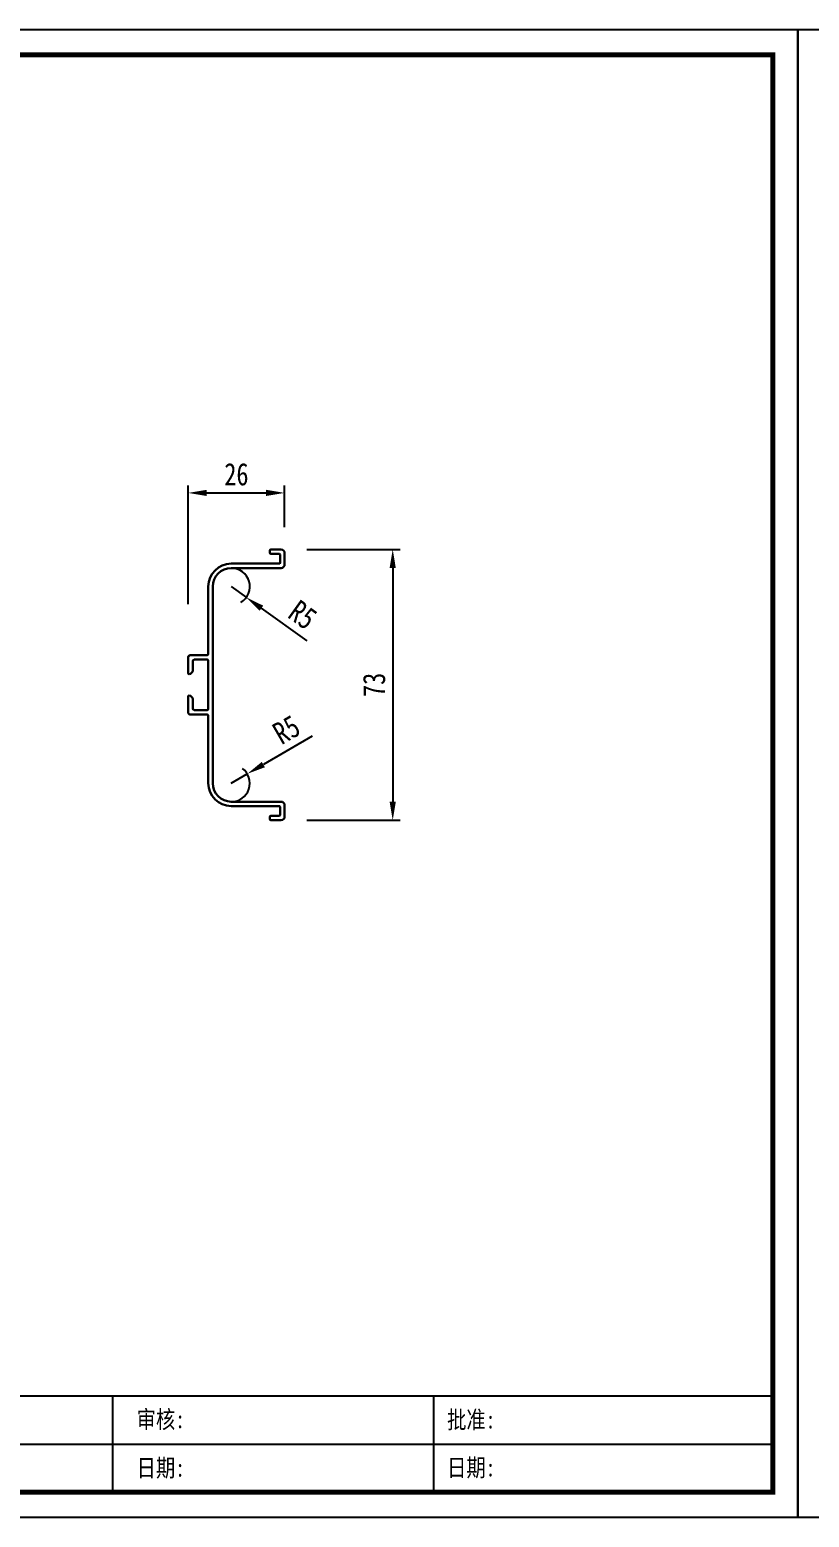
# Model space of a CAD drawing. Header units: millimetres. Extents: x 0 to 1097966, y -63096 to 223085.
# Drawn here: x 338912.1 to 339122.3, y -58108.2 to -57707.2 of the extents above; entities that cross this region are included whole.
import ezdxf

# ---------------------------------------------------------------- set-up
doc = ezdxf.new("R2010")
doc.units = ezdxf.units.MM
doc.layers.add('C00-00-00', color=7, linetype='Continuous')
doc.layers.add('DZ-文字说明', color=1, linetype='Continuous')
doc.styles.add('DZ-宋体2.5', font='', dxfattribs={"width": 0.8, "height": 2.5})
doc.styles.add('TEXT', font='', dxfattribs={"width": 0.8})
doc.styles.get('DZ-宋体2.5').set_extended_font_data('SimSun')
doc.styles.get('TEXT').set_extended_font_data('SimSun')
doc.dimstyles.new('副本 (2) (2) ISO-25', dxfattribs={"dimtxt": 18, "dimasz": 13, "dimexe": 6, "dimexo": 12, "dimgap": 6, "dimtad": 1, "dimtxsty": 'TEXT', "dimcen": 2.5, "dimclrd": 5, "dimclre": 5, "dimclrt": 5, "dimadec": 0, "dimazin": 0, "dimtfac": 1, "dimtmove": 0, "dimatfit": 3, "dimldrblk": 'BOXFILLED', "dimfxl": 1.25, "dimarcsym": 0})

# ---------------------------------------------------------------- blocks, each defined once
blk = doc.blocks.new('*D763')
at = {"color": 5, "lineweight": -2, "transparency": 16777216}
for p, q in [((338986.81, -57847.32), (339011.95, -57847.32)), ((339009.95, -57852.32), (339009.95, -57915.32)), ((338986.81, -57920.32), (339011.95, -57920.32))]:
    blk.add_line(p, q, dxfattribs=at)
at = {"color": 5, "transparency": 16777216}
for points in [[(339009.11, -57852.32), (339010.78, -57852.32), (339009.95, -57847.32)], [(339009.11, -57915.32), (339010.78, -57915.32), (339009.95, -57920.32)]]:
    blk.add_solid(points, dxfattribs=at)
at = {"layer": 'Defpoints', "color": 0, "transparency": 16777216}
for p in [(338979.81, -57847.32), (338979.81, -57920.32), (339009.95, -57920.32)]:
    blk.add_point(p, dxfattribs=at)
at = {"color": 5, "transparency": 16777216, "insert": (339004.95, -57883.82), "char_height": 6, "attachment_point": 5, "rotation": 90, "style": 'TEXT'}
blk.add_mtext('73', dxfattribs=at)
blk = doc.blocks.new('_BoxFilled')
at = {"color": 0, "linetype": 'ByBlock', "lineweight": -2}
blk.add_line((-0.5, 0), (-1, 0), dxfattribs=at)
at = {"color": 0, "linetype": 'ByBlock'}
blk.add_solid([(-0.5, 0.5), (0.5, 0.5), (-0.5, -0.5), (0.5, -0.5)], dxfattribs=at)
blk = doc.blocks.new('*D764')
at = {"color": 5, "lineweight": -2, "transparency": 16777216}
for p, q in [((338954.81, -57862.08), (338954.81, -57830.08)), ((338959.81, -57832.08), (338975.81, -57832.08)), ((338980.81, -57841.32), (338980.81, -57830.08))]:
    blk.add_line(p, q, dxfattribs=at)
at = {"color": 5, "transparency": 16777216}
for points in [[(338959.81, -57831.24), (338959.81, -57832.91), (338954.81, -57832.08)], [(338975.81, -57831.24), (338975.81, -57832.91), (338980.81, -57832.08)]]:
    blk.add_solid(points, dxfattribs=at)
at = {"layer": 'Defpoints', "color": 0, "transparency": 16777216}
for p in [(338980.81, -57832.08), (338980.81, -57848.32), (338954.81, -57876.32)]:
    blk.add_point(p, dxfattribs=at)
at = {"color": 5, "transparency": 16777216, "insert": (338967.81, -57827.08), "char_height": 6, "attachment_point": 5, "style": 'TEXT'}
blk.add_mtext('26', dxfattribs=at)
blk = doc.blocks.new('*D765')
at = {"color": 5, "lineweight": -2, "transparency": 16777216}
for p, q in [((338966.42, -57857.33), (338970.48, -57860.24)), ((338986.9, -57871.98), (338974.55, -57863.15))]:
    blk.add_line(p, q, dxfattribs=at)
blk.add_arc((338966.42, -57857.33), 5, 301.5126, 90, dxfattribs=at)
at = {"color": 5, "transparency": 16777216}
blk.add_solid([(338975.03, -57862.47), (338974.07, -57863.83), (338970.48, -57860.24)], dxfattribs=at)
at = {"layer": 'Defpoints', "color": 0, "transparency": 16777216}
for p in [(338966.42, -57857.33), (338970.48, -57860.24)]:
    blk.add_point(p, dxfattribs=at)
at = {"color": 5, "transparency": 16777216, "insert": (338985.67, -57864.95), "char_height": 6, "attachment_point": 5, "rotation": 324.4309, "style": 'TEXT'}
blk.add_mtext('R5', dxfattribs=at)
blk = doc.blocks.new('*D766')
at = {"color": 5, "lineweight": -2, "transparency": 16777216}
for p, q in [((338988.21, -57897.69), (338975.07, -57905.3)), ((338966.42, -57910.31), (338970.74, -57907.8))]:
    blk.add_line(p, q, dxfattribs=at)
blk.add_arc((338966.42, -57910.31), 5, 270, 52.9798, dxfattribs=at)
at = {"color": 5, "transparency": 16777216}
blk.add_solid([(338974.65, -57904.58), (338975.49, -57906.02), (338970.74, -57907.8)], dxfattribs=at)
at = {"layer": 'Defpoints', "color": 0, "transparency": 16777216}
for p in [(338970.74, -57907.8), (338966.42, -57910.31)]:
    blk.add_point(p, dxfattribs=at)
at = {"color": 5, "transparency": 16777216, "insert": (338981.3, -57895.91), "char_height": 6, "attachment_point": 5, "rotation": 30.0615, "style": 'TEXT'}
blk.add_mtext('R5', dxfattribs=at)

msp = doc.modelspace()

# ---------------------------------------------------------------- linework, layer by layer
for points in [[(338552.218, -58108.185), (339119.218, -58108.185), (339119.218, -57707.235), (338552.218, -57707.235)], [(339119.218, -58108.185), (339686.218, -58108.185), (339686.218, -57707.235), (339119.218, -57707.235)]]:
    msp.add_lwpolyline(points, close=True)
at = {"const_width": 1.35}
msp.add_lwpolyline([(338558.968, -58101.435), (339112.468, -58101.435), (339112.468, -57713.985), (338558.968, -57713.985)], close=True, dxfattribs=at)
at = {"layer": 'C00-00-00', "lineweight": 30}
for p, q in [((338976.81, -57847.619), (338976.81, -57848.219)), ((338979.814, -57847.319), (338977.11, -57847.319)), ((338979.414, -57848.519), (338977.11, -57848.519)), ((338979.614, -57848.719), (338979.614, -57850.931)), ((338980.814, -57848.319), (338980.814, -57851.331)), ((338979.518, -57851.131), (338966.416, -57851.131)), ((338979.918, -57852.331), (338966.416, -57852.331)), ((338960.216, -57857.331), (338960.216, -57875.52)), ((338961.416, -57857.331), (338961.416, -57883.819)), ((338954.814, -57876.32), (338954.814, -57880.738)), ((338959.916, -57875.82), (338955.314, -57875.82)), ((338956.412, -57877.018), (338959.916, -57877.018)), ((338954.869, -57880.827), (338955.03, -57880.908)), ((338956.012, -57879.961), (338956.012, -57877.418)), ((338960.216, -57877.318), (338960.216, -57883.819)), ((338960.216, -57890.319), (338960.216, -57883.819)), ((338961.416, -57910.306), (338961.416, -57883.819)), ((338954.814, -57891.317), (338954.814, -57886.899)), ((338954.869, -57886.81), (338955.03, -57886.729)), ((338956.012, -57887.676), (338956.012, -57890.219)), ((338959.916, -57891.817), (338955.314, -57891.817)), ((338956.412, -57890.619), (338959.916, -57890.619)), ((338960.216, -57910.306), (338960.216, -57892.117)), ((338979.918, -57915.306), (338966.416, -57915.306)), ((338979.518, -57916.506), (338966.416, -57916.506)), ((338979.614, -57918.919), (338979.614, -57916.706)), ((338980.814, -57919.319), (338980.814, -57916.306)), ((338976.81, -57920.019), (338976.81, -57919.419)), ((338979.414, -57919.119), (338977.11, -57919.119)), ((338979.814, -57920.319), (338977.11, -57920.319))]:
    msp.add_line(p, q, dxfattribs=at)
for centre, radius, start, end in [((338977.11, -57847.619), 0.3, 90, 180), ((338977.11, -57848.219), 0.3, 180, 270), ((338979.414, -57848.719), 0.2, 0, 90), ((338979.814, -57848.319), 1, 0, 90), ((338966.416, -57857.331), 6.2, 90, 180), ((338966.416, -57857.331), 5, 90, 180), ((338979.414, -57850.931), 0.2, 270, 0), ((338979.814, -57851.331), 1, 270, 0), ((338955.314, -57876.32), 0.5, 90, 180), ((338956.412, -57877.418), 0.4, 90, 180), ((338959.916, -57875.52), 0.3, 270, 0), ((338959.916, -57877.318), 0.3, 0, 90), ((338954.914, -57880.738), 0.1, 180, 243.43495), ((338955.075, -57880.818), 0.1, 243.43495, 273.72577), ((338955.017, -57879.924), 0.996, 273.72577, 357.86881), ((338954.914, -57886.899), 0.1, 116.56505, 180), ((338955.075, -57886.819), 0.1, 86.27423, 116.56505), ((338955.017, -57887.713), 0.996, 2.13119, 86.27423), ((338955.314, -57891.317), 0.5, 180, 270), ((338956.412, -57890.219), 0.4, 180, 270), ((338959.916, -57890.319), 0.3, 270, 0), ((338959.916, -57892.117), 0.3, 0, 90), ((338966.416, -57910.306), 6.2, 180, 270), ((338966.416, -57910.306), 5, 180, 270), ((338979.414, -57916.706), 0.2, 0, 90), ((338979.814, -57916.306), 1, 0, 90), ((338977.11, -57919.419), 0.3, 90, 180), ((338977.11, -57920.019), 0.3, 180, 270), ((338979.414, -57918.919), 0.2, 270, 0), ((338979.814, -57919.319), 1, 270, 0)]:
    msp.add_arc(centre, radius, start, end, dxfattribs=at)
at = {"layer": 'DZ-文字说明', "color": 7}
for p, q in [((338934.469, -58101.435), (338934.469, -58075.457)), ((339021.049, -58101.435), (339021.049, -58075.457)), ((338648.299, -58088.446), (339112.468, -58088.446))]:
    msp.add_line(p, q, dxfattribs=at)
msp.add_lwpolyline([(338558.968, -58075.457), (339112.468, -58075.457), (339112.468, -58101.435), (338558.968, -58101.435)], close=True, dxfattribs=at)

# ---------------------------------------------------------------- texts
at = {"style": 'DZ-宋体2.5', "width": 0.8}
for s, p in [('审核:', (338940.904, -58084.192)), ('批准:', (339024.6, -58084.272)), ('日期:', (338940.904, -58097.253)), ('日期:', (339024.6, -58097.196))]:
    msp.add_text(s, height=4.7732, dxfattribs=at).set_placement(p)

# ---------------------------------------------------------------- dimensions: what is measured, and where the dimension line sits
at = {"color": 251, "true_color": 0x636466}
dim = msp.add_linear_dim(base=(338980.814, -57832.075), p1=(338954.814, -57876.32), p2=(338980.814, -57848.319), dimstyle='副本 (2) (2) ISO-25', override={"dimtxt": 6, "dimasz": 5, "dimexe": 2, "dimexo": 7, "dimgap": 2, "dimfxl": 30, "dimfxlon": 1}, dxfattribs=at)
dim.commit()
dim.dimension.update_dxf_attribs({"geometry": '*D764', "text_midpoint": (338967.814, -57827.075)})
dim = msp.add_linear_dim(base=(339009.946, -57920.319), p1=(338979.814, -57847.319), p2=(338979.814, -57920.319), angle=90, dimstyle='副本 (2) (2) ISO-25', override={"dimtxt": 6, "dimasz": 5, "dimexe": 2, "dimexo": 7, "dimgap": 2, "dimfxl": 30, "dimfxlon": 1}, dxfattribs=at)
dim.commit()
dim.dimension.update_dxf_attribs({"geometry": '*D763', "text_midpoint": (339004.946, -57883.819)})
for center, mpoint, picture, middle in [((338966.416, -57857.331), (338970.483, -57860.239), '*D765', (338985.668, -57864.952)), ((338966.416, -57910.306), (338970.743, -57907.802), '*D766', (338981.302, -57895.913))]:
    dim = msp.add_radius_dim(center=center, mpoint=mpoint, dimstyle='副本 (2) (2) ISO-25', override={"dimtxt": 6, "dimasz": 5, "dimexe": 2, "dimexo": 7, "dimgap": 2, "dimfxl": 30, "dimfxlon": 1}, dxfattribs=at)
    dim.commit()
    dim.dimension.update_dxf_attribs({"geometry": picture, "text_midpoint": middle})

doc.saveas('drawing.dxf')
